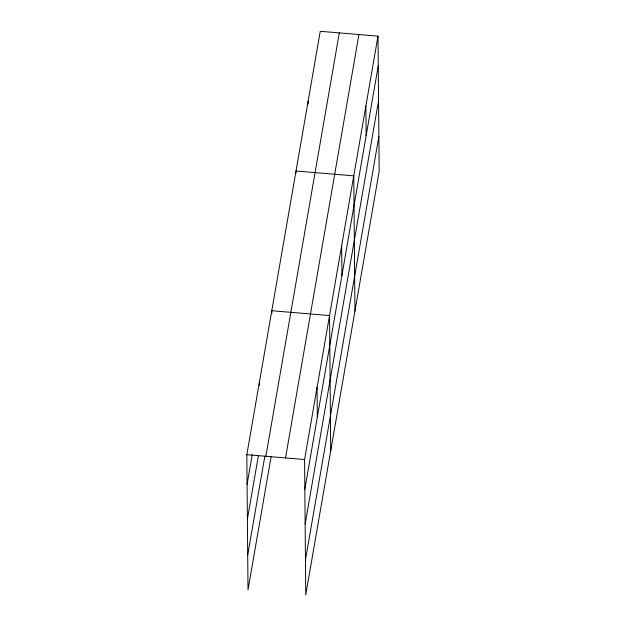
<?xml version="1.0" encoding="UTF-8"?>
<svg xmlns="http://www.w3.org/2000/svg" width="626" height="626" viewBox="0 0 626 626"><rect width="100%" height="100%" fill="white"/><g stroke="black" fill="none" stroke-linecap="round" stroke-linejoin="round"><path stroke-width="0.94" d="M271.136 456.471L248.006 589.864L246.824 454.687L320.246 31.3L377.994 36.136L379.176 171.313L305.754 594.7L304.58 459.523L377.994 36.136M247.082 484.368L252.247 454.617M247.387 519.181L258.374 455.845M247.7 555.051L264.845 456.205M265.886 456.284L339.3 32.896M285.519 457.927L358.933 34.54M304.839 489.203L378.253 65.816M305.144 524.017L378.558 100.629M305.457 559.887L378.871 136.499M246.824 454.687L304.58 459.523M365.881 105.99L366.14 135.67M354.95 311.028L353.768 175.851L296.012 171.015L296.035 172.933M341.655 245.713L341.913 275.393M330.716 450.751L329.542 315.567L271.786 310.739L271.809 313.61M317.061 387.541L317.319 417.221M308.125 101.162L308.156 104.033M259.305 382.713L259.328 385.585"/></g></svg>
